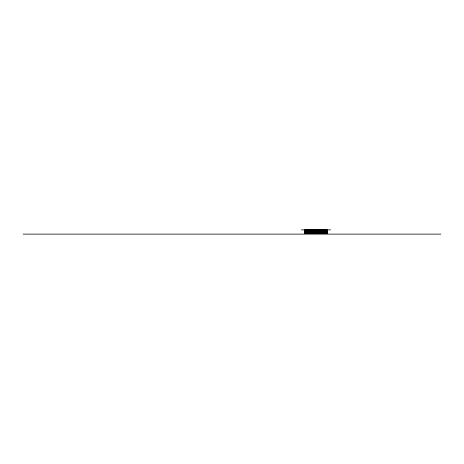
<?xml version="1.0" encoding="UTF-8"?>
<svg xmlns="http://www.w3.org/2000/svg" width="464" height="464" viewBox="0 0 464 464"><rect width="100%" height="100%" fill="white"/><g stroke="black" fill="none" stroke-linecap="round" stroke-linejoin="round"><path stroke-width="0.7" d="M301.298 229.883L330.652 229.883M313.467 230.086L311.936 229.883M318.519 230.086L320.085 229.883M305.915 231.774L306.257 231.774M309.221 231.774L309.563 231.774M312.516 231.774L312.852 231.774M315.804 231.774L316.146 231.774M319.168 231.774L319.51 231.774M322.37 231.774L322.712 231.774M325.699 231.774L326.035 231.774M311.274 233.502L314.134 233.502L314.134 229.883M23.2 234.117L440.8 234.117M327.277 229.883L327.277 233.502L324.452 233.502L324.452 229.883M327.114 229.883L327.114 233.502M326.615 229.883L325.119 229.883M326.035 230.086L326.03 233.502M325.861 230.086L325.867 233.502M325.699 230.086L325.699 233.502M324.62 229.883L324.62 233.502M323.953 229.883L323.953 233.502L321.129 233.502L321.129 229.883M323.785 229.883L323.785 233.502M323.286 229.883L321.79 229.883M322.712 230.086L322.706 233.502M322.544 231.774L322.544 230.086L322.538 233.502M322.37 230.086L322.376 233.502M321.291 229.883L321.291 233.502M320.752 229.883L320.752 233.502L317.852 233.502L317.852 229.883M320.682 229.883L320.682 233.502M320.583 229.883L320.514 233.502M319.51 230.086L319.505 233.502M319.336 230.086L319.336 233.502M319.168 230.086L319.174 233.502M318.02 229.883L318.089 233.502M317.927 229.883L317.927 233.502M317.388 229.883L317.388 233.502L314.563 233.502L314.563 229.883M317.225 229.883L317.225 233.502M316.726 229.883L315.23 229.883M316.146 230.086L316.141 233.502M315.978 230.086L315.978 233.502M315.804 230.086L315.81 233.502M314.731 229.883L314.731 233.502M314.099 229.883L314.099 233.502M313.966 229.883L313.966 233.502M313.931 229.883L313.931 233.502M312.852 230.086L312.852 233.502M312.684 233.502L312.69 230.086L312.684 231.774M312.516 230.086L312.521 233.502M311.472 229.883L311.437 233.502M311.309 229.883L311.309 233.502M310.805 229.883L310.805 233.502L307.98 233.502L307.98 229.883M310.642 229.883L310.642 233.502M310.143 229.883L308.647 229.883M309.563 230.086L309.558 233.502M309.395 230.086L309.395 231.774M309.389 230.086L309.395 233.502M309.221 230.086L309.227 233.502M308.148 229.883L308.148 233.502M307.499 229.883L307.499 233.502L304.674 233.502L304.674 229.883M307.33 229.883L307.33 233.502M306.832 229.883L305.335 229.883M306.257 230.086L306.252 233.502M306.089 230.086L306.083 233.502M305.915 230.086L305.921 233.502M304.836 229.883L304.836 233.502"/></g></svg>
